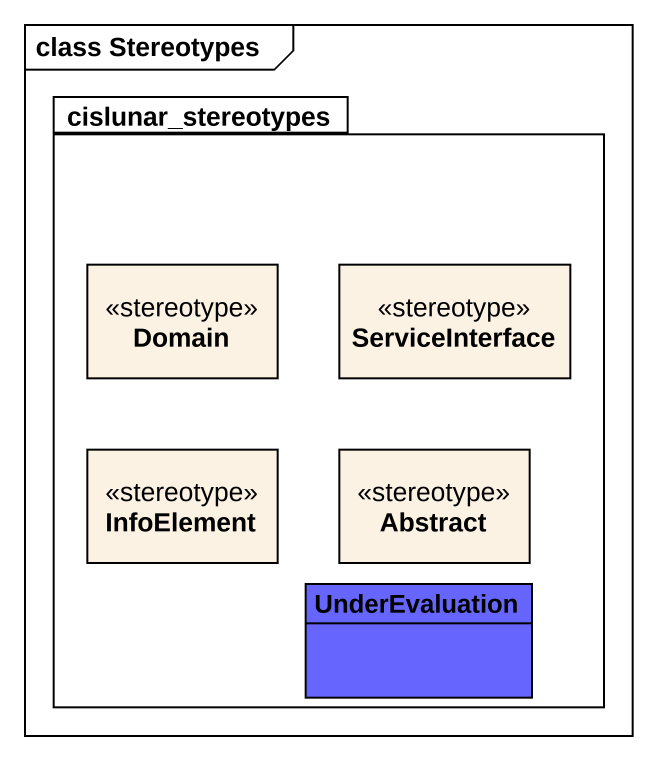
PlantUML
@startuml
mainframe class Stereotypes
hide circle
hide empty members
package cislunar_stereotypes {
  class Domain <<stereotype>>
  class ServiceInterface <<stereotype>>
  class InfoElement <<stereotype>>
  class "Abstract" as Abstract_ <<stereotype>>
  class UnderEvaluation #6666FF
}
@enduml
